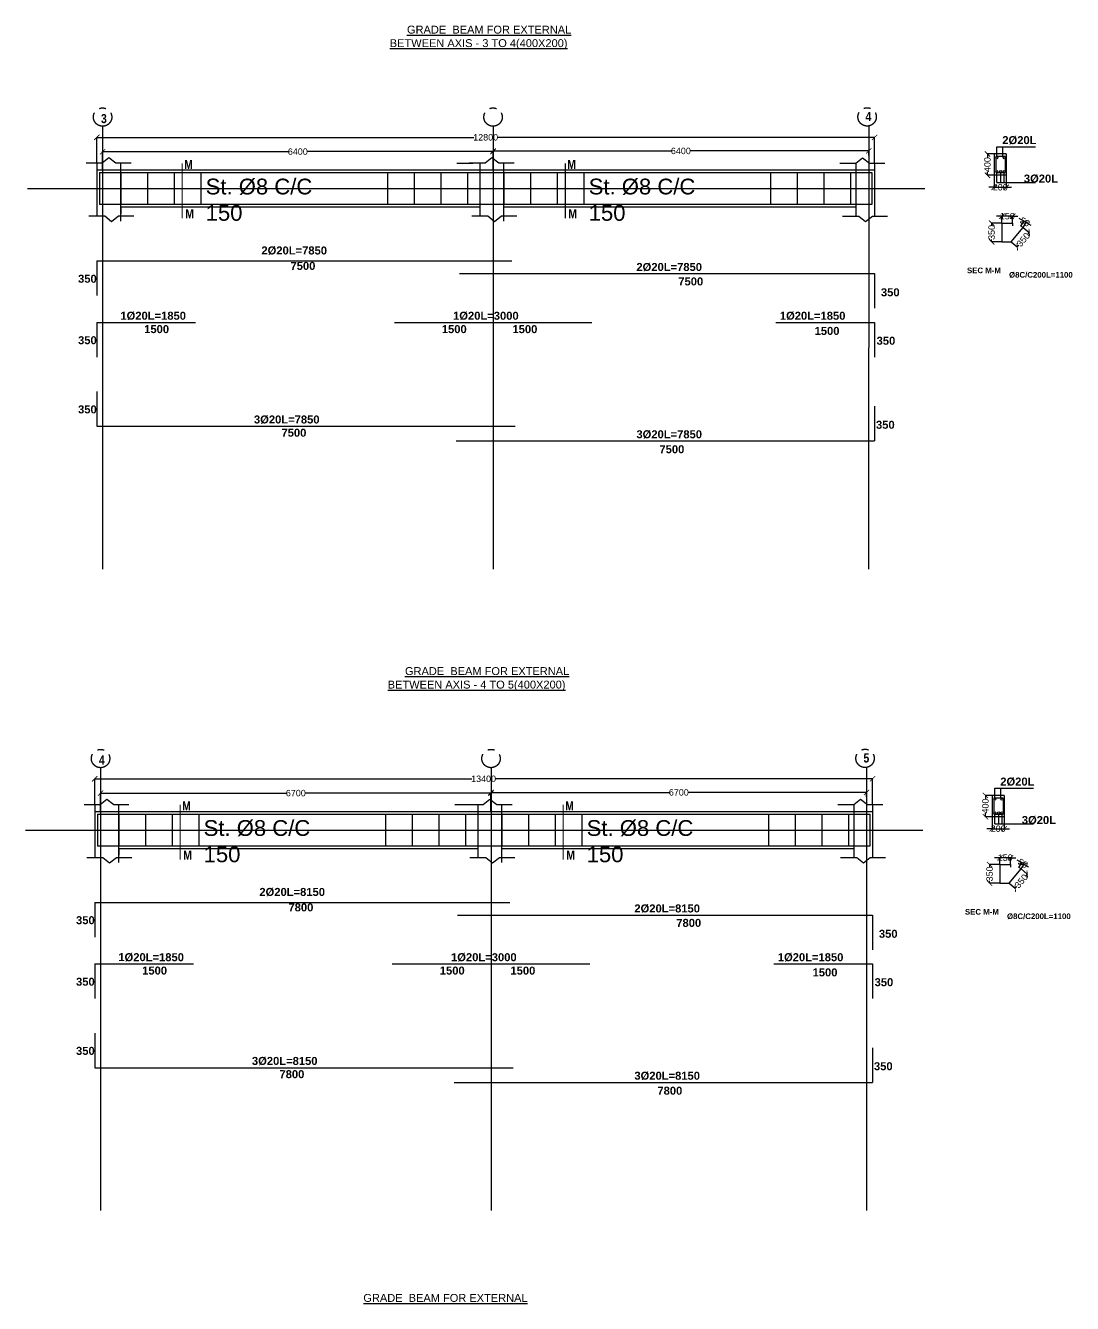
# Model space of a CAD drawing. Header units: inches. Extents: x -291016 to -124071, y 25078 to 137196.
# Drawn here: x -219503 to -199879, y 81361 to 105315 of the extents above; entities that cross this region are included whole.
import ezdxf

# ---------------------------------------------------------------- set-up
doc = ezdxf.new("R2010")
doc.units = ezdxf.units.IN
doc.header["$MEASUREMENT"] = 0
doc.linetypes.add('CENTER', pattern=[2, 1.25, -0.25, 0.25, -0.25])
doc.linetypes.add('CENTER2', pattern=[28.575, 19.05, -3.175, 3.175, -3.175])
doc.layers.add('AXIS', color=8, linetype='CENTER')
doc.layers.add('TEX', color=4, linetype='Continuous')
for name, color, linetype, lineweight in [('bar', 2, 'Continuous', 60), ('texts', 3, 'Continuous', 15), ('wal', 7, 'Continuous', 50)]:
    doc.layers.add(name, color=color, linetype=linetype, lineweight=lineweight)
doc.styles.add('50', font='arial.ttf', dxfattribs={"height": 150})
doc.styles.add('G', font='arial.ttf')
doc.styles.add('SIMPLEX', font='arial.ttf', dxfattribs={"height": 120})
doc.styles.add('Swiss Outline Bold Condensed', font='swisscbo.ttf')
doc.dimstyles.new('25SC', dxfattribs={"dimtxt": 20, "dimasz": 100, "dimexe": 0, "dimexo": 0, "dimgap": 0, "dimtad": 0, "dimdec": 0, "dimzin": 0, "dimdsep": 46, "dimtxsty": 'SIMPLEX', "dimblk": 'ARCHTICK', "dimcen": 0, "dimclrd": 1, "dimclre": 1, "dimclrt": 6, "dimadec": 0, "dimazin": 0, "dimtfac": 1, "dimtdec": 0, "dimtix": 1, "dimtmove": 2, "dimatfit": 3, "dimldrblk": 'ARCHTICK', "dimfxl": 50, "dimtolj": 1, "dimtzin": 0, "dimarcsym": 0})

# ---------------------------------------------------------------- blocks, each defined once
blk = doc.blocks.new('_ArchTick')
at = {"color": 0, "const_width": 0.15}
blk.add_lwpolyline([(-0.5, -0.5), (0.5, 0.5)], dxfattribs=at)
blk = doc.blocks.new('*D72')
at = {"color": 1, "lineweight": -2, "transparency": 16777216}
for p, q in [((-210739, 102824), (-210739, 102964)), ((-210739, 102964), (-207398, 102964)), ((-203698, 102964), (-207040, 102964)), ((-203698, 102879), (-203698, 102964))]:
    blk.add_line(p, q, dxfattribs=at)
at = {"layer": 'Defpoints', "color": 0, "transparency": 16777216}
for p in [(-210739, 102824), (-203698, 102964), (-203698, 102879)]:
    blk.add_point(p, dxfattribs=at)
at = {"color": 1, "lineweight": -2, "transparency": 16777216, "xscale": 100, "yscale": 100, "zscale": 100, "rotation": 180}
blk.add_blockref('_ArchTick', (-210739, 102964), dxfattribs=at)
at = {"color": 1, "lineweight": -2, "transparency": 16777216, "xscale": 100, "yscale": 100, "zscale": 100}
blk.add_blockref('_ArchTick', (-203698, 102964), dxfattribs=at)
at = {"color": 6, "transparency": 16777216, "insert": (-207219, 102964), "char_height": 120, "attachment_point": 5, "style": 'SIMPLEX'}
blk.add_mtext('\\A1;6400', dxfattribs=at)
blk = doc.blocks.new('*D151')
at = {"color": 1, "lineweight": -2, "transparency": 16777216}
for p, q in [((-218058, 102609), (-218058, 102951)), ((-218058, 102951), (-214578, 102951)), ((-210739, 102951), (-214220, 102951)), ((-210739, 102609), (-210739, 102951))]:
    blk.add_line(p, q, dxfattribs=at)
at = {"layer": 'Defpoints', "color": 0, "transparency": 16777216}
for p in [(-218058, 102951), (-218058, 102609), (-210739, 102609)]:
    blk.add_point(p, dxfattribs=at)
at = {"color": 1, "lineweight": -2, "transparency": 16777216, "xscale": 100, "yscale": 100, "zscale": 100, "rotation": 180}
blk.add_blockref('_ArchTick', (-218058, 102951), dxfattribs=at)
at = {"color": 1, "lineweight": -2, "transparency": 16777216, "xscale": 100, "yscale": 100, "zscale": 100}
blk.add_blockref('_ArchTick', (-210739, 102951), dxfattribs=at)
at = {"color": 6, "transparency": 16777216, "insert": (-214399, 102951), "char_height": 120, "attachment_point": 5, "style": 'SIMPLEX'}
blk.add_mtext('\\A1;6400', dxfattribs=at)
blk = doc.blocks.new('*D152')
at = {"color": 1, "lineweight": -2, "transparency": 16777216}
for p, q in [((-218168, 102739), (-218168, 103219)), ((-218168, 103219), (-211098, 103219)), ((-203588, 103219), (-210659, 103219)), ((-203588, 102736), (-203588, 103219))]:
    blk.add_line(p, q, dxfattribs=at)
at = {"layer": 'Defpoints', "color": 0, "transparency": 16777216}
for p in [(-203588, 103219), (-218168, 102739), (-203588, 102736)]:
    blk.add_point(p, dxfattribs=at)
at = {"color": 1, "lineweight": -2, "transparency": 16777216, "xscale": 100, "yscale": 100, "zscale": 100, "rotation": 180}
blk.add_blockref('_ArchTick', (-218168, 103219), dxfattribs=at)
at = {"color": 1, "lineweight": -2, "transparency": 16777216, "xscale": 100, "yscale": 100, "zscale": 100}
blk.add_blockref('_ArchTick', (-203588, 103219), dxfattribs=at)
at = {"color": 6, "transparency": 16777216, "insert": (-210878, 103219), "char_height": 120, "attachment_point": 5, "style": 'SIMPLEX'}
blk.add_mtext('\\A1;12800', dxfattribs=at)
blk = doc.blocks.new('*D35')
at = {"color": 1, "lineweight": -2, "transparency": 16777216}
for p, q in [((478209, 157888), (478322, 157793)), ((477984, 157620), (478097, 157526)), ((478322, 157793), (478294, 157761)), ((478097, 157526), (478124, 157558))]:
    blk.add_line(p, q, dxfattribs=at)
at = {"layer": 'Defpoints', "color": 0, "transparency": 16777216}
for p in [(478209, 157888), (477984, 157620), (478322, 157793)]:
    blk.add_point(p, dxfattribs=at)
at = {"color": 1, "lineweight": -2, "transparency": 16777216, "xscale": 100, "yscale": 100, "zscale": 100}
for p, rotation in [((478322, 157793), 49.99567424151289), ((478097, 157526), 229.9956742415129)]:
    blk.add_blockref('_ArchTick', p, dxfattribs=dict(at, rotation=rotation))
at = {"color": 6, "transparency": 16777216, "insert": (478209, 157660), "char_height": 120, "attachment_point": 5, "rotation": 49.9957, "style": 'SIMPLEX'}
blk.add_mtext('\\A1;350', dxfattribs=at)
blk = doc.blocks.new('*D36')
at = {"color": 1, "lineweight": -2, "transparency": 16777216}
for p, q in [((478218, 158005), (478132, 158055)), ((478165, 157913), (478218, 158005)), ((478209, 157888), (478262, 157980)), ((478262, 157980), (478218, 158005)), ((478262, 157980), (478348, 157930))]:
    blk.add_line(p, q, dxfattribs=at)
at = {"layer": 'Defpoints', "color": 0, "transparency": 16777216}
for p in [(478165, 157913), (478209, 157888), (478218, 158005)]:
    blk.add_point(p, dxfattribs=at)
at = {"color": 1, "lineweight": -2, "transparency": 16777216, "xscale": 100, "yscale": 100, "zscale": 100}
for p, rotation in [((478218, 158005), 329.9862666535626), ((478262, 157980), 149.9862666535626)]:
    blk.add_blockref('_ArchTick', p, dxfattribs=dict(at, rotation=rotation))
at = {"color": 6, "transparency": 16777216, "insert": (478240, 157992), "char_height": 120, "attachment_point": 5, "rotation": 329.9863, "style": 'SIMPLEX'}
blk.add_mtext('\\A1;50', dxfattribs=at)
blk = doc.blocks.new('*D37')
at = {"color": 1, "lineweight": -2, "transparency": 16777216}
for p, q in [((477809, 158099.5), (477709, 158099.5)), ((477809, 157970.5), (477809, 158099.5)), ((478009, 158099.5), (477809, 158099.5)), ((478009, 157970.5), (478009, 158099.5)), ((478009, 158099.5), (478109, 158099.5))]:
    blk.add_line(p, q, dxfattribs=at)
at = {"layer": 'Defpoints', "color": 0, "transparency": 16777216}
for p in [(477809, 158099.5), (477809, 157970.5), (478009, 157970.5)]:
    blk.add_point(p, dxfattribs=at)
at = {"color": 1, "lineweight": -2, "transparency": 16777216, "xscale": 100, "yscale": 100, "zscale": 100}
blk.add_blockref('_ArchTick', (477809, 158099.5), dxfattribs=at)
at = {"color": 1, "lineweight": -2, "transparency": 16777216, "xscale": 100, "yscale": 100, "zscale": 100, "rotation": 180}
blk.add_blockref('_ArchTick', (478009, 158099.5), dxfattribs=at)
at = {"color": 6, "transparency": 16777216, "insert": (477909, 158099.5), "char_height": 120, "attachment_point": 5, "style": 'SIMPLEX'}
blk.add_mtext('\\A1;150', dxfattribs=at)
blk = doc.blocks.new('*D34')
at = {"color": 1, "lineweight": -2, "transparency": 16777216}
for p, q in [((477809, 157970.5), (477616, 157970.5)), ((477616, 157970.5), (477616, 157927.819236)), ((477616, 157620.5), (477616, 157663.180764)), ((477809, 157620.5), (477616, 157620.5))]:
    blk.add_line(p, q, dxfattribs=at)
at = {"layer": 'Defpoints', "color": 0, "transparency": 16777216}
for p in [(477809, 157970.5), (477616, 157620.5), (477809, 157620.5)]:
    blk.add_point(p, dxfattribs=at)
at = {"color": 1, "lineweight": -2, "transparency": 16777216, "xscale": 100, "yscale": 100, "zscale": 100}
for p, rotation in [((477616, 157970.5), 90), ((477616, 157620.5), 270)]:
    blk.add_blockref('_ArchTick', p, dxfattribs=dict(at, rotation=rotation))
at = {"color": 6, "transparency": 16777216, "insert": (477616, 157795.5), "char_height": 120, "attachment_point": 5, "rotation": 90, "style": 'SIMPLEX'}
blk.add_mtext('\\A1;350', dxfattribs=at)
blk = doc.blocks.new('*D38')
at = {"color": 1, "lineweight": -2, "transparency": 16777216}
for p, q in [((477664, 159267), (477537, 159267)), ((477537, 159267), (477537, 159202)), ((477537, 158867), (477537, 158932)), ((477664, 158867), (477537, 158867))]:
    blk.add_line(p, q, dxfattribs=at)
at = {"layer": 'Defpoints', "color": 0, "transparency": 16777216}
for p in [(477664, 159267), (477537, 158867), (477664, 158867)]:
    blk.add_point(p, dxfattribs=at)
at = {"color": 1, "lineweight": -2, "transparency": 16777216, "xscale": 100, "yscale": 100, "zscale": 100}
for p, rotation in [((477537, 159267), 90), ((477537, 158867), 270)]:
    blk.add_blockref('_ArchTick', p, dxfattribs=dict(at, rotation=rotation))
at = {"color": 6, "transparency": 16777216, "insert": (477537, 159067), "char_height": 120, "attachment_point": 5, "rotation": 90, "style": 'SIMPLEX'}
blk.add_mtext('\\A1;400', dxfattribs=at)
blk = doc.blocks.new('*D39')
at = {"color": 1, "lineweight": -2, "transparency": 16777216}
for p, q in [((477664.5, 158867), (477664.5, 158641.5)), ((477889.5, 158867), (477889.5, 158641.5)), ((477664.5, 158641.5), (477564.5, 158641.5)), ((477664.5, 158641.5), (477889.5, 158641.5)), ((477889.5, 158641.5), (477989.5, 158641.5))]:
    blk.add_line(p, q, dxfattribs=at)
at = {"layer": 'Defpoints', "color": 0, "transparency": 16777216}
for p in [(477664.5, 158867), (477889.5, 158867), (477889.5, 158641.5)]:
    blk.add_point(p, dxfattribs=at)
at = {"color": 1, "lineweight": -2, "transparency": 16777216, "xscale": 100, "yscale": 100, "zscale": 100}
blk.add_blockref('_ArchTick', (477664.5, 158641.5), dxfattribs=at)
at = {"color": 1, "lineweight": -2, "transparency": 16777216, "xscale": 100, "yscale": 100, "zscale": 100, "rotation": 180}
blk.add_blockref('_ArchTick', (477889.5, 158641.5), dxfattribs=at)
at = {"color": 6, "transparency": 16777216, "insert": (477777, 158641.5), "char_height": 120, "attachment_point": 5, "style": 'SIMPLEX'}
blk.add_mtext('\\A1;200', dxfattribs=at)
blk = doc.blocks.new('*D73')
at = {"color": 1, "lineweight": -2, "transparency": 16777216}
for p, q in [((-210778, 90799), (-210778, 90940)), ((-210778, 90940), (-207436, 90940)), ((-203737, 90940), (-207078, 90940)), ((-203737, 90855), (-203737, 90940))]:
    blk.add_line(p, q, dxfattribs=at)
at = {"layer": 'Defpoints', "color": 0, "transparency": 16777216}
for p in [(-210778, 90799), (-203737, 90940), (-203737, 90855)]:
    blk.add_point(p, dxfattribs=at)
at = {"color": 1, "lineweight": -2, "transparency": 16777216, "xscale": 100, "yscale": 100, "zscale": 100, "rotation": 180}
blk.add_blockref('_ArchTick', (-210778, 90940), dxfattribs=at)
at = {"color": 1, "lineweight": -2, "transparency": 16777216, "xscale": 100, "yscale": 100, "zscale": 100}
blk.add_blockref('_ArchTick', (-203737, 90940), dxfattribs=at)
at = {"color": 6, "transparency": 16777216, "insert": (-207257, 90940), "char_height": 120, "attachment_point": 5, "style": 'SIMPLEX'}
blk.add_mtext('\\A1;6700', dxfattribs=at)
blk = doc.blocks.new('*D153')
at = {"color": 1, "lineweight": -2, "transparency": 16777216}
for p, q in [((-218097, 90585), (-218097, 90927)), ((-218097, 90927), (-214616, 90927)), ((-210778, 90927), (-214258, 90927)), ((-210778, 90585), (-210778, 90927))]:
    blk.add_line(p, q, dxfattribs=at)
at = {"layer": 'Defpoints', "color": 0, "transparency": 16777216}
for p in [(-218097, 90927), (-218097, 90585), (-210778, 90585)]:
    blk.add_point(p, dxfattribs=at)
at = {"color": 1, "lineweight": -2, "transparency": 16777216, "xscale": 100, "yscale": 100, "zscale": 100, "rotation": 180}
blk.add_blockref('_ArchTick', (-218097, 90927), dxfattribs=at)
at = {"color": 1, "lineweight": -2, "transparency": 16777216, "xscale": 100, "yscale": 100, "zscale": 100}
blk.add_blockref('_ArchTick', (-210778, 90927), dxfattribs=at)
at = {"color": 6, "transparency": 16777216, "insert": (-214437, 90927), "char_height": 120, "attachment_point": 5, "style": 'SIMPLEX'}
blk.add_mtext('\\A1;6700', dxfattribs=at)
blk = doc.blocks.new('*D154')
at = {"color": 1, "lineweight": -2, "transparency": 16777216}
for p, q in [((-218207, 90715), (-218207, 91195)), ((-218207, 91195), (-211136, 91195)), ((-203627, 91195), (-210697, 91195)), ((-203627, 90712), (-203627, 91195))]:
    blk.add_line(p, q, dxfattribs=at)
at = {"layer": 'Defpoints', "color": 0, "transparency": 16777216}
for p in [(-203627, 91195), (-218207, 90715), (-203627, 90712)]:
    blk.add_point(p, dxfattribs=at)
at = {"color": 1, "lineweight": -2, "transparency": 16777216, "xscale": 100, "yscale": 100, "zscale": 100, "rotation": 180}
blk.add_blockref('_ArchTick', (-218207, 91195), dxfattribs=at)
at = {"color": 1, "lineweight": -2, "transparency": 16777216, "xscale": 100, "yscale": 100, "zscale": 100}
blk.add_blockref('_ArchTick', (-203627, 91195), dxfattribs=at)
at = {"color": 6, "transparency": 16777216, "insert": (-210917, 91195), "char_height": 120, "attachment_point": 5, "style": 'SIMPLEX'}
blk.add_mtext('\\A1;13400', dxfattribs=at)
blk = doc.blocks.new('A$C305E440D')
at = {"color": 0}
for p, q in [((578.5, 2314.1), (578.5, 2498.1)), ((578.5, 2498.1), (1300.5, 2498.1)), ((687.5, 2314.1), (687.5, 2498.1)), ((578.5, 1830.1), (578.5, 2014.1)), ((650.5, 1830.1), (650.5, 2014.1)), ((713.5, 1830.1), (713.5, 2014.1)), ((578.5, 1830.1), (1300.5, 1830.1))]:
    blk.add_line(p, q, dxfattribs=at)
at = {"color": 3}
for p, q in [((528.5, 2364.1), (528.5, 1964.1)), ((753.5, 2364.1), (528.5, 2364.1)), ((753.5, 2364.1), (528.5, 2364.1)), ((753.5, 2364.1), (753.5, 1964.1)), ((753.5, 1964.1), (528.5, 1964.1)), ((873, 1067.6), (873, 1017.6)), ((1072.7, 985.3), (1029.4, 1010.3))]:
    blk.add_line(p, q, dxfattribs=at)
at = {"color": 6}
for p, q in [((558.5, 2314.1), (558.5, 2014.1)), ((733.5, 2314.1), (558.5, 2314.1)), ((733.5, 2314.1), (733.5, 2014.1)), ((558.5, 2014.1), (733.5, 2014.1)), ((673, 1067.6), (673, 717.6)), ((673, 1067.6), (873, 1067.6)), ((848, 717.6), (1072.7, 985.3)), ((673, 717.6), (848, 717.6))]:
    blk.add_line(p, q, dxfattribs=at)
for centre in [(578.5, 2294.1), (713.5, 2294.1), (578.5, 2034.1), (650.5, 2034.1), (713.5, 2034.1)]:
    blk.add_circle(centre, 20, dxfattribs=at)
at = {"layer": 'texts', "lineweight": 50, "ltscale": 2, "char_height": 105, "attachment_point": 1}
for s, insert, width in [('{\\fArial|b1|i0|c0|p34;SEC M-M}', (18, 233.6), 703.983), ('{\\fArial|b1|i0|c0|p34;%%C8C/C200L=1100}', (806.2, 150.6), 364.622)]:
    blk.add_mtext(s, dxfattribs=dict(at, insert=insert, width=width))
at = {"layer": 'wal', "lineweight": 50, "char_height": 150, "attachment_point": 3, "rotation": 359.95373, "style": '50'}
for s, insert in [('{\\fArial|b1|i0|c0|p34;2%%C20L}', (1320.5, 2697.7)), ('{\\fArial|b1|i0|c0|p34;3%%C20L}', (1724.5, 1977.2))]:
    blk.add_mtext(s, dxfattribs=dict(at, insert=insert))
at = {"color": 3}
for base, p1, p2, picture, middle in [((401.5, 1964.1), (528.5, 2364.1), (528.5, 1964.1), '*D38', (401.5, 2164.1)), ((480, 717.6), (673, 1067.6), (673, 717.6), '*D34', (480, 892.6))]:
    dim = blk.add_linear_dim(base=base, p1=p1, p2=p2, angle=90, dimstyle='25SC', dxfattribs=at)
    dim.commit()
    dim.dimension.update_dxf_attribs({"geometry": picture, "text_midpoint": middle, "insert": (-477136, -156902.9)})
for base, p1, p2, text, picture, middle in [((753.5, 1738.6), (528.5, 1964.1), (753.5, 1964.1), '200', '*D39', (641, 1738.6)), ((673, 1196.6), (873, 1067.6), (673, 1067.6), '150', '*D37', (773, 1196.6))]:
    dim = blk.add_linear_dim(base=base, p1=p1, p2=p2, text=text, dimstyle='25SC', dxfattribs=at)
    dim.commit()
    dim.dimension.update_dxf_attribs({"geometry": picture, "text_midpoint": middle, "insert": (-477136, -156902.9)})
for p1, p2, distance, picture, middle in [((1072.7, 985.3), (1029.4, 1010.3), -105.6, '*D36', (1103.9, 1089.3)), ((848, 717.6), (1072.7, 985.3), -147.4, '*D35', (1073.3, 756.7))]:
    dim = blk.add_aligned_dim(p1=p1, p2=p2, distance=distance, dimstyle='25SC', dxfattribs=at)
    dim.commit()
    dim.dimension.update_dxf_attribs({"geometry": picture, "text_midpoint": middle, "insert": (-477136, -156902.9)})

msp = doc.modelspace()

# ---------------------------------------------------------------- linework, layer by layer
at = {"color": 3}
for p, q in [((-218066.2457, 102739.4417), (-217941.214, 102840.4418)), ((-217941.214, 102840.4418), (-217810.7457, 102739.4417)), ((-210886.2457, 102739.4417), (-210761.214, 102840.4418)), ((-210761.214, 102840.4418), (-210630.7457, 102739.4417)), ((-203936.4973, 102736.0749), (-203811.4655, 102837.075)), ((-203811.4655, 102837.075), (-203680.9973, 102736.0749)), ((-218368.7457, 102739.4417), (-218066.2457, 102739.4417)), ((-218168.4973, 102739.4595), (-218168.4973, 101745.9303)), ((-218168.4973, 102609.2244), (-210768.4973, 102609.2244)), ((-218168.4973, 102609.2244), (-218164.4973, 101759.2244)), ((-218168.4973, 102559.2244), (-218168.262, 102559.2244)), ((-218118.4978, 102609.4597), (-218118.4967, 102609.2244)), ((-217810.7457, 102739.4417), (-217525.7457, 102739.4417)), ((-217716.2305, 101649.4124), (-217716.2305, 102739.4417)), ((-211418.9973, 102736.0749), (-211116.4973, 102736.0749)), ((-211188.7457, 102739.4417), (-210886.2457, 102739.4417)), ((-210988.4973, 102739.4595), (-210988.4973, 101745.9303)), ((-210988.4973, 102609.2244), (-203588.4973, 102609.2244)), ((-210988.4973, 102559.2244), (-210988.262, 102559.2244)), ((-210938.4978, 102609.4597), (-210938.4967, 102609.2244)), ((-210630.7457, 102739.4417), (-210345.7457, 102739.4417)), ((-210536.2305, 101649.4124), (-210536.2305, 102739.4417)), ((-204238.9973, 102736.0749), (-203936.4973, 102736.0749)), ((-203936.318, 102736.0749), (-203936.318, 101737.2869)), ((-203680.9973, 102736.0749), (-203395.9973, 102736.0749)), ((-203588.4973, 102736.0749), (-203588.4973, 101737.2869)), ((-203588.4973, 102609.2244), (-203588.4973, 101741.7244)), ((-219464.4973, 102259.2244), (-209823.9973, 102259.2244)), ((-212284.4973, 102259.2244), (-202643.9973, 102259.2244)), ((-210985.2061, 101909.8414), (-217718.4973, 101909.2244)), ((-217718.4973, 101909.2244), (-217718.4973, 101787.7244)), ((-203936.318, 101909.2244), (-210538.4973, 101909.2244)), ((-218317.4805, 101745.9124), (-218014.9805, 101745.9124)), ((-218014.9805, 101745.9124), (-217889.9487, 101644.9123)), ((-217889.9487, 101644.9123), (-217759.4805, 101745.9124)), ((-217759.4805, 101745.9124), (-217474.4805, 101745.9124)), ((-211137.4805, 101745.9124), (-210834.9805, 101745.9124)), ((-210834.9805, 101745.9124), (-210709.9487, 101644.9123)), ((-210709.9487, 101644.9123), (-210579.4805, 101745.9124)), ((-210579.4805, 101745.9124), (-210294.4805, 101745.9124)), ((-204187.732, 101742.5456), (-203885.232, 101742.5456)), ((-203885.232, 101742.5456), (-203760.2003, 101641.5455)), ((-203760.2003, 101641.5455), (-203629.732, 101742.5456)), ((-203629.732, 101742.5456), (-203344.732, 101742.5456)), ((-218168.5716, 100903.2238), (-210384.5008, 100903.2238)), ((-218168.5716, 100903.2238), (-218168.5716, 100253.2238)), ((-211368.0008, 100664.4585), (-203588.5716, 100664.4585)), ((-203588.5716, 100664.4585), (-203588.5716, 100014.4585)), ((-218168.6218, 99750.5374), (-216318.6218, 99750.5374)), ((-218168.6218, 99750.5374), (-218168.6218, 99100.5374)), ((-212589.6232, 99750.2943), (-210739.6232, 99750.2943)), ((-210739.6232, 99750.2943), (-208889.6232, 99750.2943)), ((-205438.6218, 99750.2245), (-203588.6218, 99750.2245)), ((-203588.6218, 99750.2245), (-203588.6218, 99100.2245)), ((-218168.6092, 98454.0381), (-218168.6092, 97804.0381)), ((-203588.6092, 98178.4585), (-203588.6092, 97528.4585)), ((-218168.6092, 97803.7253), (-210324.7845, 97803.7253)), ((-211432.5008, 97528.4585), (-203588.6762, 97528.4585)), ((-218104.2841, 90715.1609), (-217979.2523, 90816.161)), ((-217979.2523, 90816.161), (-217848.7841, 90715.1609)), ((-210924.2841, 90715.1609), (-210799.2523, 90816.161)), ((-210799.2523, 90816.161), (-210668.7841, 90715.1609)), ((-203974.5357, 90711.7941), (-203849.5039, 90812.7943)), ((-203849.5039, 90812.7943), (-203719.0357, 90711.7941)), ((-218406.7841, 90715.1609), (-218104.2841, 90715.1609)), ((-218206.5357, 90715.1787), (-218206.5357, 89721.6495)), ((-218206.5357, 90584.9436), (-210806.5357, 90584.9436)), ((-218206.5357, 90584.9436), (-218202.5357, 89734.9436)), ((-218156.5362, 90585.1789), (-218156.5351, 90584.9436)), ((-217848.7841, 90715.1609), (-217563.7841, 90715.1609)), ((-217754.2688, 89625.1316), (-217754.2688, 90715.1609)), ((-211457.0357, 90711.7941), (-211154.5357, 90711.7941)), ((-211226.7841, 90715.1609), (-210924.2841, 90715.1609)), ((-211026.5357, 90715.1787), (-211026.5357, 89721.6495)), ((-211026.5357, 90584.9436), (-203626.5357, 90584.9436)), ((-210976.5362, 90585.1789), (-210976.5351, 90584.9436)), ((-210668.7841, 90715.1609), (-210383.7841, 90715.1609)), ((-210574.2688, 89625.1316), (-210574.2688, 90715.1609)), ((-204277.0357, 90711.7941), (-203974.5357, 90711.7941)), ((-203974.3564, 90711.7941), (-203974.3564, 89713.0062)), ((-203719.0357, 90711.7941), (-203434.0357, 90711.7941)), ((-203626.5357, 90711.7941), (-203626.5357, 89713.0062)), ((-203626.5357, 90584.9436), (-203626.5357, 89717.4436)), ((-218206.5357, 90534.9436), (-218206.3004, 90534.9436)), ((-211026.5357, 90534.9436), (-211026.3004, 90534.9436)), ((-219502.5357, 90234.9436), (-209862.0357, 90234.9436)), ((-212322.5357, 90234.9436), (-202682.0357, 90234.9436)), ((-211023.2444, 89885.5606), (-217756.5357, 89884.9436)), ((-217756.5357, 89884.9436), (-217756.5357, 89763.4436)), ((-203974.3564, 89884.9436), (-210576.5357, 89884.9436)), ((-218355.5188, 89721.6316), (-218053.0188, 89721.6316)), ((-218053.0188, 89721.6316), (-217927.9871, 89620.6315)), ((-217927.9871, 89620.6315), (-217797.5188, 89721.6316)), ((-217797.5188, 89721.6316), (-217512.5188, 89721.6316)), ((-211175.5188, 89721.6316), (-210873.0188, 89721.6316)), ((-210873.0188, 89721.6316), (-210747.9871, 89620.6315)), ((-210747.9871, 89620.6315), (-210617.5188, 89721.6316)), ((-210617.5188, 89721.6316), (-210332.5188, 89721.6316)), ((-204225.7704, 89718.2649), (-203923.2704, 89718.2649)), ((-203923.2704, 89718.2649), (-203798.2387, 89617.2647)), ((-203798.2387, 89617.2647), (-203667.7704, 89718.2649)), ((-203667.7704, 89718.2649), (-203382.7704, 89718.2649)), ((-218206.61, 88878.943), (-210422.5392, 88878.943)), ((-218206.61, 88878.943), (-218206.61, 88228.943)), ((-211406.0392, 88640.1777), (-203626.61, 88640.1777)), ((-203626.61, 88640.1777), (-203626.61, 87990.1777)), ((-218206.6602, 87726.2566), (-216356.6602, 87726.2566)), ((-218206.6602, 87726.2566), (-218206.6602, 87076.2566)), ((-212627.6616, 87726.0135), (-210777.6616, 87726.0135)), ((-210777.6616, 87726.0135), (-208927.6616, 87726.0135)), ((-205476.6602, 87725.9438), (-203626.6602, 87725.9438)), ((-203626.6602, 87725.9438), (-203626.6602, 87075.9438)), ((-218206.6475, 86429.7574), (-218206.6475, 85779.7574)), ((-203626.6476, 86154.1777), (-203626.6476, 85504.1777)), ((-218206.6475, 85779.4445), (-210362.8229, 85779.4445)), ((-211470.5392, 85504.1777), (-203626.7145, 85504.1777))]:
    msp.add_line(p, q, dxfattribs=at)
at = {"color": 6}
for p, q in [((-218118.2614, 102559.2244), (-210818.4973, 102559.2244)), ((-218118.2614, 102559.2244), (-218115.4379, 101959.2244)), ((-217718.4973, 102559.2244), (-217718.4973, 101959.2244)), ((-217218.4973, 102559.2244), (-217218.4973, 101959.2244)), ((-216718.4973, 102559.2244), (-216718.4973, 101959.2244)), ((-216218.4973, 102559.2244), (-216218.4973, 101959.2244)), ((-212718.4973, 102559.2244), (-212718.4973, 101959.2244)), ((-212218.4973, 102559.2244), (-212218.4973, 101959.2244)), ((-211718.4973, 102559.2244), (-211718.4973, 101959.2244)), ((-211218.4973, 102559.2244), (-211218.4973, 101959.2244)), ((-210938.2614, 102559.2244), (-203638.4973, 102559.2244)), ((-210538.4973, 102559.2244), (-210538.4973, 101959.2244)), ((-210038.4973, 102559.2244), (-210038.4973, 101959.2244)), ((-209538.4973, 102559.2244), (-209538.4973, 101959.2244)), ((-209038.4973, 102559.2244), (-209038.4973, 101959.2244)), ((-205538.4973, 102559.2244), (-205538.4973, 101959.2244)), ((-205038.4973, 102559.2244), (-205038.4973, 101959.2244)), ((-204538.4973, 102559.2244), (-204538.4973, 101959.2244)), ((-204038.4973, 102559.2244), (-204038.4973, 101959.2244)), ((-203638.4973, 102559.2244), (-203638.4973, 101959.2244)), ((-210818.4973, 101959.2244), (-218115.4379, 101959.2244)), ((-203638.4973, 101959.2244), (-210935.4379, 101959.2244)), ((-218156.2998, 90534.9436), (-210856.5357, 90534.9436)), ((-218156.2998, 90534.9436), (-218153.4763, 89934.9436)), ((-217756.5357, 90534.9436), (-217756.5357, 89934.9436)), ((-217256.5357, 90534.9436), (-217256.5357, 89934.9436)), ((-216756.5357, 90534.9436), (-216756.5357, 89934.9436)), ((-216256.5357, 90534.9436), (-216256.5357, 89934.9436)), ((-212756.5357, 90534.9436), (-212756.5357, 89934.9436)), ((-212256.5357, 90534.9436), (-212256.5357, 89934.9436)), ((-211756.5357, 90534.9436), (-211756.5357, 89934.9436)), ((-211256.5357, 90534.9436), (-211256.5357, 89934.9436)), ((-210976.2998, 90534.9436), (-203676.5357, 90534.9436)), ((-210576.5357, 90534.9436), (-210576.5357, 89934.9436)), ((-210076.5357, 90534.9436), (-210076.5357, 89934.9436)), ((-209576.5357, 90534.9436), (-209576.5357, 89934.9436)), ((-209076.5357, 90534.9436), (-209076.5357, 89934.9436)), ((-205576.5357, 90534.9436), (-205576.5357, 89934.9436)), ((-205076.5357, 90534.9436), (-205076.5357, 89934.9436)), ((-204576.5357, 90534.9436), (-204576.5357, 89934.9436)), ((-204076.5357, 90534.9436), (-204076.5357, 89934.9436)), ((-203676.5357, 90534.9436), (-203676.5357, 89934.9436)), ((-210856.5357, 89934.9436), (-218153.4763, 89934.9436)), ((-203676.5357, 89934.9436), (-210973.4763, 89934.9436))]:
    msp.add_line(p, q, dxfattribs=at)
at = {"layer": 'AXIS', "linetype": 'CENTER2', "ltscale": 1000}
for p, q in [((-218058.4616, 103427.5667), (-218058.8233, 95125.7651)), ((-210739.463, 103427.5667), (-210739.8247, 95125.7651)), ((-203698.4616, 103427.5665), (-203698.8233, 95125.7649)), ((-218096.5, 91403.286), (-218096.8617, 83101.4843)), ((-210777.5013, 91403.286), (-210777.8631, 83101.4843)), ((-203736.5, 91403.2857), (-203736.8617, 83101.4841))]:
    msp.add_line(p, q, dxfattribs=at)
at = {"layer": 'AXIS', "ltscale": 500}
for centre in [(-218058.4616, 103599.4238), (-210739.463, 103599.4238), (-203728.0062, 103602.5429), (-218096.5, 91575.143), (-210777.5013, 91575.143), (-203766.0446, 91578.2621)]:
    msp.add_circle(centre, 171.857, dxfattribs=at)
at = {"layer": 'bar', "ltscale": 150, "const_width": 20}
for points in [[(-216564.9973, 101701.7244), (-216564.9973, 102731.9917)], [(-209384.9973, 101701.7244), (-209384.9973, 102731.9917)], [(-216603.0357, 89677.4436), (-216603.0357, 90707.7109)], [(-209423.0357, 89677.4436), (-209423.0357, 90707.7109)]]:
    msp.add_lwpolyline(points, dxfattribs=at)

# ---------------------------------------------------------------- block references
at = {"color": 3}
for p in [(-201873.5008, 100544.4585), (-201911.5392, 88520.1777)]:
    msp.add_blockref('A$C305E440D', p, dxfattribs=at)

# ---------------------------------------------------------------- texts
at = {"layer": 'TEX'}
for s, height, style, p in [('%%UGRADE  BEAM FOR EXTERNAL', 148, 'G', (-212352.5008, 105164.6936)), ('%%UBETWEEN AXIS - 3 TO 4(400X200)', 148, 'G', (-212675.5008, 104911.4585)), ('3', 170, 'Swiss Outline Bold Condensed', (-218088.5008, 103486.6936)), ('4', 170, 'Swiss Outline Bold Condensed', (-203758.0008, 103525.1936)), ('M', 170, 'Swiss Outline Bold Condensed', (-216528.9569, 102626.044)), ('M', 170, 'Swiss Outline Bold Condensed', (-209348.9569, 102626.044)), ('M', 170, 'Swiss Outline Bold Condensed', (-216508.4973, 101701.7244)), ('M', 170, 'Swiss Outline Bold Condensed', (-209328.4973, 101701.7244)), ('%%UGRADE  BEAM FOR EXTERNAL', 148, 'G', (-212390.5392, 93140.4128)), ('%%UBETWEEN AXIS - 4 TO 5(400X200)', 148, 'G', (-212713.5392, 92887.1777)), ('4', 170, 'Swiss Outline Bold Condensed', (-218126.5392, 91462.4128)), ('5', 170, 'Swiss Outline Bold Condensed', (-203796.0392, 91500.9128)), ('M', 170, 'Swiss Outline Bold Condensed', (-216566.9952, 90601.7632)), ('M', 170, 'Swiss Outline Bold Condensed', (-209386.9952, 90601.7632)), ('M', 170, 'Swiss Outline Bold Condensed', (-216546.5357, 89677.4436)), ('M', 170, 'Swiss Outline Bold Condensed', (-209366.5357, 89677.4436)), ('%%UGRADE  BEAM FOR EXTERNAL', 148, 'G', (-213170.5949, 81390.3717))]:
    msp.add_text(s, height=height, dxfattribs=dict(at, style=style)).set_placement(p)
at = {"layer": 'TEX', "char_height": 296, "attachment_point": 1, "style": 'G'}
for insert in [(-216126.4973, 102445.2244), (-208946.4973, 102445.2244), (-216164.5357, 90420.9436), (-208984.5357, 90420.9436)]:
    msp.add_mtext_dynamic_manual_height_columns('St. %%C8 C/C 150', width=2462.399683, gutter_width=1, heights=[0], dxfattribs=dict(at, insert=insert))
at = {"layer": 'wal', "lineweight": 50, "char_height": 150, "attachment_point": 3, "rotation": 359.95372519, "style": '50'}
for s, insert in [('{\\fArial|b1|i0|c0|p34;2%%C20L=7850}', (-213852.1059, 101173.3628)), ('{\\fArial|b1|i0|c0|p34;7500}', (-214070.0176, 100884.6568)), ('{\\fArial|b1|i0|c0|p34;2%%C20L=7850}', (-206822.8243, 100864.0884)), ('{\\fArial|b1|i0|c0|p34;350}', (-218168.5187, 100643.7831)), ('{\\fArial|b1|i0|c0|p34;7500}', (-206800.3243, 100593.5884)), ('{\\fArial|b1|i0|c0|p34;350}', (-203118.9973, 100389.4591)), ('{\\fArial|b1|i0|c0|p34;1%%C20L=1850}', (-216495.8243, 99950.1674)), ('{\\fArial|b1|i0|c0|p34;1%%C20L=3000}', (-210259.5008, 99949.9243)), ('{\\fArial|b1|i0|c0|p34;1%%C20L=1850}', (-204134.3243, 99949.8545)), ('{\\fArial|b1|i0|c0|p34;1500}', (-216812.4443, 99699.5965)), ('{\\fArial|b1|i0|c0|p34;1500}', (-211233.4457, 99699.3534)), ('{\\fArial|b1|i0|c0|p34;1500}', (-209909.1915, 99698.663)), ('{\\fArial|b1|i0|c0|p34;1500}', (-204245.688, 99665.9289)), ('{\\fArial|b1|i0|c0|p34;350}', (-218168.5689, 99491.0967)), ('{\\fArial|b1|i0|c0|p34;350}', (-203199.9443, 99481.7837)), ('{\\fArial|b1|i0|c0|p34;350}', (-218168.5562, 98194.5974)), ('{\\fArial|b1|i0|c0|p34;3%%C20L=7850}', (-213992.0008, 98005.4585)), ('{\\fArial|b1|i0|c0|p34;7500}', (-214238.9478, 97757.5178)), ('{\\fArial|b1|i0|c0|p34;3%%C20L=7850}', (-206822.8243, 97728.0884)), ('{\\fArial|b1|i0|c0|p34;350}', (-203211.4443, 97906.5169)), ('{\\fArial|b1|i0|c0|p34;7500}', (-207154.4443, 97447.5169)), ('{\\fArial|b1|i0|c0|p34;2%%C20L=8150}', (-213890.1443, 89149.0821)), ('{\\fArial|b1|i0|c0|p34;7800}', (-214108.056, 88860.376)), ('{\\fArial|b1|i0|c0|p34;2%%C20L=8150}', (-206860.8627, 88839.8077)), ('{\\fArial|b1|i0|c0|p34;350}', (-218206.557, 88619.5023)), ('{\\fArial|b1|i0|c0|p34;7800}', (-206838.3627, 88569.3077)), ('{\\fArial|b1|i0|c0|p34;350}', (-203157.0357, 88365.1783)), ('{\\fArial|b1|i0|c0|p34;1%%C20L=1850}', (-216533.8627, 87925.8866)), ('{\\fArial|b1|i0|c0|p34;1%%C20L=3000}', (-210297.5392, 87925.6435)), ('{\\fArial|b1|i0|c0|p34;1%%C20L=1850}', (-204172.3627, 87925.5737)), ('{\\fArial|b1|i0|c0|p34;1500}', (-216850.4827, 87675.3158)), ('{\\fArial|b1|i0|c0|p34;1500}', (-211271.484, 87675.0727)), ('{\\fArial|b1|i0|c0|p34;1500}', (-209947.2299, 87674.3822)), ('{\\fArial|b1|i0|c0|p34;350}', (-218206.6073, 87466.8159)), ('{\\fArial|b1|i0|c0|p34;1500}', (-204283.7264, 87641.6481)), ('{\\fArial|b1|i0|c0|p34;350}', (-203237.9827, 87457.5029)), ('{\\fArial|b1|i0|c0|p34;350}', (-218206.5946, 86170.3167)), ('{\\fArial|b1|i0|c0|p34;3%%C20L=8150}', (-214030.0392, 85981.1777)), ('{\\fArial|b1|i0|c0|p34;350}', (-203249.4827, 85882.2361)), ('{\\fArial|b1|i0|c0|p34;7800}', (-214276.9862, 85733.237)), ('{\\fArial|b1|i0|c0|p34;3%%C20L=8150}', (-206860.8627, 85703.8077)), ('{\\fArial|b1|i0|c0|p34;7800}', (-207192.4827, 85423.2361))]:
    msp.add_mtext(s, dxfattribs=dict(at, insert=insert))

# ---------------------------------------------------------------- dimensions: what is measured, and where the dimension line sits
at = {"color": 3}
for base, p1, p2, text, picture, middle in [((-203588.4973, 103219.4585), (-218168.4973, 102739.4417), (-203588.4973, 102736.0749), '12800', '*D152', (-210878.4973, 103219.4585)), ((-218058.4973, 102950.9591), (-210739.4986, 102609.2244), (-218058.4973, 102609.2244), '6400', '*D151', (-214398.9979, 102950.9591)), ((-203698.4855, 102963.9585), (-210739.4986, 102823.6312), (-203698.4855, 102879.4174), '6400', '*D72', (-207218.9921, 102963.9585)), ((-203626.5357, 91195.1777), (-218206.5357, 90715.1609), (-203626.5357, 90711.7941), '13400', '*D154', (-210916.5357, 91195.1777)), ((-218096.5357, 90926.6783), (-210777.537, 90584.9436), (-218096.5357, 90584.9436), '6700', '*D153', (-214437.0363, 90926.6783)), ((-203736.5239, 90939.6777), (-210777.537, 90799.3504), (-203736.5239, 90855.1367), '6700', '*D73', (-207257.0304, 90939.6777))]:
    dim = msp.add_linear_dim(base=base, p1=p1, p2=p2, text=text, dimstyle='25SC', dxfattribs=at)
    dim.commit()
    dim.dimension.update_dxf_attribs({"geometry": picture, "text_midpoint": middle})

doc.saveas('drawing.dxf')
